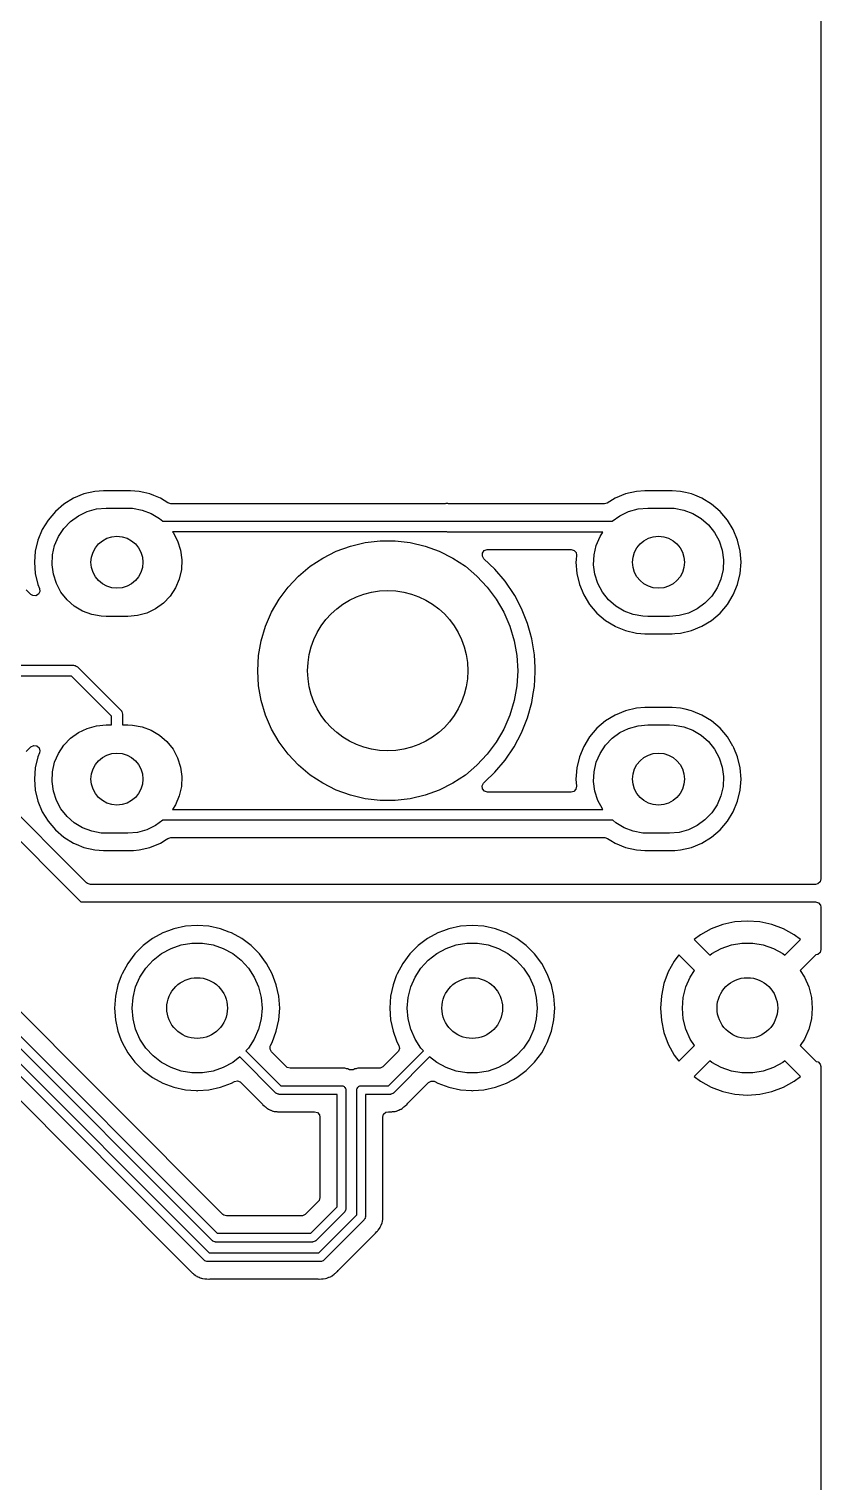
# Model space of a CAD drawing. Extents: x 0.79 to 7.48, y -4.92 to -0.79.
# Drawn here: x 6.761 to 7.48, y -3.374 to -2.055 of the extents above; entities that cross this region are included whole.
import ezdxf

# ---------------------------------------------------------------- set-up
doc = ezdxf.new("R2010")
doc.units = 0
doc.header["$MEASUREMENT"] = 0
doc.layers.add('BLACK', color=7, linetype='CONTINUOUS')

msp = doc.modelspace()

# ---------------------------------------------------------------- linework, layer by layer
at = {"layer": 'BLACK', "linetype": 'CONTINUOUS'}
for p, q in [((7.4803, -2.02062), (7.4803, -2.8269)), ((6.81057, -2.47738), (6.80112, -2.48129)), ((6.82051, -2.47499), (6.81057, -2.47738)), ((6.82816, -2.47439), (6.82051, -2.47499)), ((6.85295, -2.47439), (6.82816, -2.47439)), ((6.82816, -2.47439), (6.82816, -2.47439)), ((6.86059, -2.47499), (6.85295, -2.47439)), ((6.85295, -2.47439), (6.85295, -2.47439)), ((6.86511, -2.47608), (6.86059, -2.47499)), ((6.86059, -2.47499), (6.86059, -2.47499)), ((6.86059, -2.47499), (6.86059, -2.47499)), ((6.87054, -2.47738), (6.86511, -2.47608)), ((6.87415, -2.47888), (6.87054, -2.47738)), ((6.87054, -2.47738), (6.87054, -2.47738)), ((6.87999, -2.48129), (6.87415, -2.47888)), ((7.30269, -2.47738), (7.29324, -2.48129)), ((7.31264, -2.47499), (7.30269, -2.47738)), ((7.32028, -2.47439), (7.31264, -2.47499)), ((7.34507, -2.47439), (7.32028, -2.47439)), ((7.32028, -2.47439), (7.32028, -2.47439)), ((7.35272, -2.47499), (7.34507, -2.47439)), ((7.34507, -2.47439), (7.34507, -2.47439)), ((7.35724, -2.47608), (7.35272, -2.47499)), ((7.35272, -2.47499), (7.35272, -2.47499)), ((7.35272, -2.47499), (7.35272, -2.47499)), ((7.36266, -2.47738), (7.35724, -2.47608)), ((7.36558, -2.47859), (7.36266, -2.47738)), ((7.36266, -2.47738), (7.36266, -2.47738)), ((7.37211, -2.48129), (7.36558, -2.47859)), ((6.7924, -2.48664), (6.78462, -2.49328)), ((6.80112, -2.48129), (6.7924, -2.48664)), ((6.81342, -2.4933), (6.82192, -2.49095)), ((6.82192, -2.49095), (6.83071, -2.49016)), ((6.83071, -2.49016), (6.85039, -2.49016)), ((6.85039, -2.49016), (6.85481, -2.49036)), ((6.85481, -2.49036), (6.86349, -2.49193)), ((6.86349, -2.49193), (6.87175, -2.49503)), ((6.88682, -2.48548), (6.87999, -2.48129)), ((6.88937, -2.4862), (6.88682, -2.48548)), ((7.13865, -2.4862), (6.88937, -2.4862)), ((7.13948, -2.48613), (7.13865, -2.4862)), ((7.13976, -2.48608), (7.13948, -2.48613)), ((7.14012, -2.48602), (7.13976, -2.48608)), ((7.14107, -2.48612), (7.14012, -2.48602)), ((7.14012, -2.48602), (7.14012, -2.48602)), ((7.14177, -2.48619), (7.14107, -2.48612)), ((7.14202, -2.4862), (7.14177, -2.48619)), ((7.14368, -2.4862), (7.14202, -2.4862)), ((7.14374, -2.48622), (7.14368, -2.4862)), ((7.14505, -2.4864), (7.14374, -2.48622)), ((7.28354, -2.4864), (7.14505, -2.4864)), ((7.28609, -2.48568), (7.28354, -2.4864)), ((7.29324, -2.48129), (7.28609, -2.48568)), ((7.30554, -2.4933), (7.31405, -2.49095)), ((7.31405, -2.49095), (7.32283, -2.49016)), ((7.32283, -2.49016), (7.34252, -2.49016)), ((7.34252, -2.49016), (7.34693, -2.49036)), ((7.34693, -2.49036), (7.35561, -2.49193)), ((7.35561, -2.49193), (7.36387, -2.49503)), ((7.38083, -2.48664), (7.37211, -2.48129)), ((7.37211, -2.48129), (7.37211, -2.48129)), ((7.37211, -2.48129), (7.37211, -2.48129)), ((7.38861, -2.49328), (7.38083, -2.48664)), ((6.77798, -2.50106), (6.77263, -2.50978)), ((6.78462, -2.49328), (6.77798, -2.50106)), ((6.79223, -2.50869), (6.79833, -2.50231)), ((6.79833, -2.50231), (6.80547, -2.49712)), ((6.80547, -2.49712), (6.81342, -2.4933)), ((6.87175, -2.49503), (6.87932, -2.49956)), ((6.87932, -2.49956), (6.88208, -2.50197)), ((6.88208, -2.50197), (7.14084, -2.50197)), ((7.14084, -2.50197), (7.14171, -2.50209)), ((7.14171, -2.50209), (7.14188, -2.50208)), ((7.14188, -2.50208), (7.14198, -2.50213)), ((7.14198, -2.50213), (7.14221, -2.50217)), ((7.14221, -2.50217), (7.29065, -2.50217)), ((7.29065, -2.50217), (7.29759, -2.49712)), ((7.29759, -2.49712), (7.30554, -2.4933)), ((7.36387, -2.49503), (7.37145, -2.49956)), ((7.37145, -2.49956), (7.37809, -2.50536)), ((7.37809, -2.50536), (7.38359, -2.51226)), ((7.39525, -2.50106), (7.38861, -2.49328)), ((7.4006, -2.50978), (7.39525, -2.50106)), ((6.76872, -2.51923), (6.76633, -2.52917)), ((6.77263, -2.50978), (6.76872, -2.51923)), ((6.7839, -2.52416), (6.78737, -2.51605)), ((6.78737, -2.51605), (6.79223, -2.50869)), ((7.13966, -2.51181), (6.89111, -2.51181)), ((6.89111, -2.51181), (6.89147, -2.51226)), ((6.89147, -2.51226), (6.89565, -2.52003)), ((7.13989, -2.51184), (7.13966, -2.51181)), ((7.13999, -2.5119), (7.13989, -2.51184)), ((7.14016, -2.51188), (7.13999, -2.5119)), ((7.14103, -2.51201), (7.14016, -2.51188)), ((7.28217, -2.51201), (7.14103, -2.51201)), ((7.27603, -2.52416), (7.2795, -2.51605)), ((7.2795, -2.51605), (7.28217, -2.51201)), ((7.38359, -2.51226), (7.38777, -2.52003)), ((7.40451, -2.51923), (7.4006, -2.50978)), ((7.4069, -2.52917), (7.40451, -2.51923)), ((6.76633, -2.52917), (6.76553, -2.53937)), ((6.78194, -2.53276), (6.7839, -2.52416)), ((6.89565, -2.52003), (6.89837, -2.52842)), ((6.89837, -2.52842), (6.89956, -2.53716)), ((7.02756, -2.53551), (7.03983, -2.52934)), ((7.03983, -2.52934), (7.05274, -2.52465)), ((7.05274, -2.52465), (7.0661, -2.52148)), ((7.0661, -2.52148), (7.07975, -2.51988)), ((7.07975, -2.51988), (7.09348, -2.51988)), ((7.09348, -2.51988), (7.10712, -2.52148)), ((7.10712, -2.52148), (7.12049, -2.52465)), ((7.12049, -2.52465), (7.1334, -2.52934)), ((7.1334, -2.52934), (7.14567, -2.53551)), ((7.17265, -2.53382), (7.17278, -2.53108)), ((7.17278, -2.53108), (7.17437, -2.52883)), ((7.17437, -2.52883), (7.17692, -2.5278)), ((7.17692, -2.5278), (7.1774, -2.52778)), ((7.1774, -2.52778), (7.25328, -2.52778)), ((7.25328, -2.52778), (7.25592, -2.52855)), ((7.25592, -2.52855), (7.25773, -2.53063)), ((7.25773, -2.53063), (7.25815, -2.53304)), ((7.27407, -2.53276), (7.27603, -2.52416)), ((7.38777, -2.52003), (7.3905, -2.52842)), ((7.3905, -2.52842), (7.39168, -2.53716)), ((7.4077, -2.53937), (7.4069, -2.52917)), ((6.76553, -2.53937), (6.76633, -2.54957)), ((6.78155, -2.54158), (6.78194, -2.53276)), ((6.78273, -2.55032), (6.78155, -2.54158)), ((6.89956, -2.53716), (6.89916, -2.54598)), ((7.00556, -2.55188), (7.01608, -2.54306)), ((7.01608, -2.54306), (7.02756, -2.53551)), ((7.14567, -2.53551), (7.15714, -2.54306)), ((7.15714, -2.54306), (7.16767, -2.55188)), ((7.17404, -2.5362), (7.17265, -2.53382)), ((7.18395, -2.54559), (7.17404, -2.5362)), ((7.19335, -2.55666), (7.18395, -2.54559)), ((7.25781, -2.53732), (7.25765, -2.53937)), ((7.25765, -2.53937), (7.25846, -2.54957)), ((7.25815, -2.53304), (7.25781, -2.53732)), ((7.27367, -2.54158), (7.27407, -2.53276)), ((7.27486, -2.55032), (7.27367, -2.54158)), ((7.39168, -2.53716), (7.39129, -2.54598)), ((7.4069, -2.54957), (7.4077, -2.53937)), ((6.76633, -2.54957), (6.76872, -2.55951)), ((6.78546, -2.55871), (6.78273, -2.55032)), ((6.78964, -2.56648), (6.78546, -2.55871)), ((6.8972, -2.55458), (6.89373, -2.56269)), ((6.89916, -2.54598), (6.8972, -2.55458)), ((6.99614, -2.56188), (7.00556, -2.55188)), ((7.16767, -2.55188), (7.17709, -2.56188)), ((7.2015, -2.56867), (7.19335, -2.55666)), ((7.25846, -2.54957), (7.26084, -2.55951)), ((7.27758, -2.55871), (7.27486, -2.55032)), ((7.28176, -2.56648), (7.27758, -2.55871)), ((7.38932, -2.55458), (7.38586, -2.56269)), ((7.39129, -2.54598), (7.38932, -2.55458)), ((7.40451, -2.55951), (7.4069, -2.54957)), ((6.76241, -2.56859), (6.75791, -2.56449)), ((6.76416, -2.56962), (6.76241, -2.56859)), ((6.76691, -2.56972), (6.76416, -2.56962)), ((6.76927, -2.56831), (6.76691, -2.56972)), ((6.76872, -2.55951), (6.76872, -2.55951)), ((6.76872, -2.55951), (6.77021, -2.56312)), ((6.77051, -2.56585), (6.76927, -2.56831)), ((6.77021, -2.56312), (6.77051, -2.56585)), ((6.79514, -2.57338), (6.78964, -2.56648)), ((6.88887, -2.57005), (6.88277, -2.57643)), ((6.89373, -2.56269), (6.88887, -2.57005)), ((6.98793, -2.57289), (6.99614, -2.56188)), ((7.17709, -2.56188), (7.18529, -2.57289)), ((7.202, -2.56962), (7.2015, -2.56867)), ((7.2015, -2.56867), (7.2015, -2.56867)), ((7.2015, -2.56867), (7.2015, -2.56867)), ((7.2083, -2.5815), (7.202, -2.56962)), ((7.26084, -2.55951), (7.26476, -2.56896)), ((7.26476, -2.56896), (7.26476, -2.56896)), ((7.26476, -2.56896), (7.26476, -2.56896)), ((7.26476, -2.56896), (7.2701, -2.57768)), ((7.28726, -2.57338), (7.28176, -2.56648)), ((7.381, -2.57005), (7.3749, -2.57643)), ((7.38586, -2.56269), (7.381, -2.57005)), ((7.39525, -2.57768), (7.4006, -2.56896)), ((7.4006, -2.56896), (7.40451, -2.55951)), ((6.80178, -2.57918), (6.79514, -2.57338)), ((6.80936, -2.58371), (6.80178, -2.57918)), ((6.81762, -2.58681), (6.80936, -2.58371)), ((6.87563, -2.58162), (6.86769, -2.58544)), ((6.88277, -2.57643), (6.87563, -2.58162)), ((6.97563, -2.5974), (6.98107, -2.58479)), ((6.98107, -2.58479), (6.98793, -2.57289)), ((7.18529, -2.57289), (7.19216, -2.58479)), ((7.19216, -2.58479), (7.1976, -2.5974)), ((7.21367, -2.59499), (7.2083, -2.5815)), ((7.2701, -2.57768), (7.27674, -2.58546)), ((7.29391, -2.57918), (7.28726, -2.57338)), ((7.30148, -2.58371), (7.29391, -2.57918)), ((7.30974, -2.58681), (7.30148, -2.58371)), ((7.36776, -2.58162), (7.35981, -2.58544)), ((7.3749, -2.57643), (7.36776, -2.58162)), ((7.38861, -2.58546), (7.39525, -2.57768)), ((6.8263, -2.58838), (6.81762, -2.58681)), ((6.83071, -2.58858), (6.8263, -2.58838)), ((6.85039, -2.58858), (6.83071, -2.58858)), ((6.85918, -2.58779), (6.85039, -2.58858)), ((6.86769, -2.58544), (6.85918, -2.58779)), ((6.97169, -2.61056), (6.97563, -2.5974)), ((7.1976, -2.5974), (7.20154, -2.61056)), ((7.21605, -2.60354), (7.21367, -2.59499)), ((7.21367, -2.59499), (7.21367, -2.59499)), ((7.21367, -2.59499), (7.21367, -2.59499)), ((7.21367, -2.59499), (7.21367, -2.59499)), ((7.27674, -2.58546), (7.28452, -2.5921)), ((7.28452, -2.5921), (7.29324, -2.59745)), ((7.29324, -2.59745), (7.29324, -2.59745)), ((7.29324, -2.59745), (7.29324, -2.59745)), ((7.29324, -2.59745), (7.2937, -2.59764)), ((7.2937, -2.59764), (7.30269, -2.60136)), ((7.31842, -2.58838), (7.30974, -2.58681)), ((7.32283, -2.58858), (7.31842, -2.58838)), ((7.34252, -2.58858), (7.32283, -2.58858)), ((7.35131, -2.58779), (7.34252, -2.58858)), ((7.35981, -2.58544), (7.35131, -2.58779)), ((7.36266, -2.60136), (7.37211, -2.59745)), ((7.37211, -2.59745), (7.38083, -2.5921)), ((7.38083, -2.5921), (7.38861, -2.58546)), ((6.9693, -2.62408), (6.97169, -2.61056)), ((7.20154, -2.61056), (7.20393, -2.62408)), ((7.21755, -2.60897), (7.21605, -2.60354)), ((7.2199, -2.62329), (7.21755, -2.60897)), ((7.21755, -2.60897), (7.21755, -2.60897)), ((7.21755, -2.60897), (7.21755, -2.60897)), ((7.30269, -2.60136), (7.31264, -2.60375)), ((7.31264, -2.60375), (7.31646, -2.60405)), ((7.31646, -2.60405), (7.32028, -2.60435)), ((7.32028, -2.60435), (7.32028, -2.60435)), ((7.32028, -2.60435), (7.34507, -2.60435)), ((7.34507, -2.60435), (7.34762, -2.60415)), ((7.34762, -2.60415), (7.35272, -2.60375)), ((7.35272, -2.60375), (7.36266, -2.60136)), ((6.9685, -2.6378), (6.9693, -2.62408)), ((7.20393, -2.62408), (7.20472, -2.6378)), ((7.2199, -2.6233), (7.2199, -2.62329)), ((7.22054, -2.63496), (7.2199, -2.6233)), ((6.69495, -2.63287), (6.80118, -2.63287)), ((6.80118, -2.63287), (6.80205, -2.633)), ((6.80205, -2.633), (6.80223, -2.63299)), ((6.80223, -2.63299), (6.80232, -2.63304)), ((6.80232, -2.63304), (6.80257, -2.63307)), ((6.80257, -2.63307), (6.80359, -2.63373)), ((6.80359, -2.63373), (6.80466, -2.63432)), ((6.80466, -2.63432), (6.84403, -2.67369)), ((6.9693, -2.65151), (6.9685, -2.6378)), ((7.20472, -2.6378), (7.20393, -2.65151)), ((7.22069, -2.6378), (7.22054, -2.63496)), ((7.22063, -2.63894), (7.22069, -2.6378)), ((7.22069, -2.6378), (7.22069, -2.6378)), ((6.79914, -2.64272), (6.69291, -2.64272)), ((6.83563, -2.6792), (6.79914, -2.64272)), ((7.2199, -2.65229), (7.22063, -2.63894)), ((6.97169, -2.66503), (6.9693, -2.65151)), ((7.20393, -2.65151), (7.20154, -2.66503)), ((7.21755, -2.66662), (7.21886, -2.65867)), ((7.21886, -2.65867), (7.2199, -2.65229)), ((7.2199, -2.65229), (7.2199, -2.65229)), ((7.2199, -2.65229), (7.2199, -2.65229)), ((6.84403, -2.67369), (6.84456, -2.67439)), ((6.84456, -2.67439), (6.84469, -2.6745)), ((6.84469, -2.6745), (6.84472, -2.67461)), ((6.84472, -2.67461), (6.84487, -2.67481)), ((6.84487, -2.67481), (6.84513, -2.676)), ((6.84513, -2.676), (6.84547, -2.67717)), ((6.84547, -2.67717), (6.84547, -2.68701)), ((6.97563, -2.67819), (6.97169, -2.66503)), ((7.20154, -2.66503), (7.1976, -2.67819)), ((7.21367, -2.68061), (7.21755, -2.66662)), ((7.30269, -2.67423), (7.29324, -2.67814)), ((7.31264, -2.67184), (7.30269, -2.67423)), ((7.32028, -2.67124), (7.31264, -2.67184)), ((7.34507, -2.67124), (7.32028, -2.67124)), ((7.32028, -2.67124), (7.32028, -2.67124)), ((7.35272, -2.67184), (7.34507, -2.67124)), ((7.34507, -2.67124), (7.34507, -2.67124)), ((7.357, -2.67287), (7.35272, -2.67184)), ((7.35272, -2.67184), (7.35272, -2.67184)), ((7.35272, -2.67184), (7.35272, -2.67184)), ((7.36266, -2.67423), (7.357, -2.67287)), ((7.3642, -2.67487), (7.36266, -2.67423)), ((7.36266, -2.67423), (7.36266, -2.67423)), ((7.37211, -2.67814), (7.3642, -2.67487)), ((6.80547, -2.69397), (6.81342, -2.69015)), ((6.81342, -2.69015), (6.82192, -2.6878)), ((6.82192, -2.6878), (6.83071, -2.68701)), ((6.83071, -2.68701), (6.83563, -2.68701)), ((6.83563, -2.68701), (6.83563, -2.6792)), ((6.84547, -2.68701), (6.85039, -2.68701)), ((6.85039, -2.68701), (6.85481, -2.68721)), ((6.85481, -2.68721), (6.86349, -2.68878)), ((6.86349, -2.68878), (6.87175, -2.69188)), ((6.98107, -2.6908), (6.97563, -2.67819)), ((6.98793, -2.7027), (6.98107, -2.6908)), ((7.19216, -2.6908), (7.18529, -2.7027)), ((7.1976, -2.67819), (7.19216, -2.6908)), ((7.2083, -2.69409), (7.21367, -2.68061)), ((7.27674, -2.69013), (7.2701, -2.69791)), ((7.28452, -2.68349), (7.27674, -2.69013)), ((7.29324, -2.67814), (7.28452, -2.68349)), ((7.29759, -2.69397), (7.30554, -2.69015)), ((7.30554, -2.69015), (7.31405, -2.6878)), ((7.31405, -2.6878), (7.32283, -2.68701)), ((7.32283, -2.68701), (7.34252, -2.68701)), ((7.34252, -2.68701), (7.34693, -2.68721)), ((7.34693, -2.68721), (7.35561, -2.68878)), ((7.35561, -2.68878), (7.36387, -2.69188)), ((7.38083, -2.68349), (7.37211, -2.67814)), ((7.37211, -2.67814), (7.37211, -2.67814)), ((7.37211, -2.67814), (7.37211, -2.67814)), ((7.38861, -2.69013), (7.38083, -2.68349)), ((7.39525, -2.69791), (7.38861, -2.69013)), ((6.79223, -2.70554), (6.79833, -2.69916)), ((6.79833, -2.69916), (6.80547, -2.69397)), ((6.87175, -2.69188), (6.87932, -2.69641)), ((6.87932, -2.69641), (6.88596, -2.70221)), ((6.88596, -2.70221), (6.89147, -2.70911)), ((6.99614, -2.71372), (6.98793, -2.7027)), ((7.18529, -2.7027), (7.17709, -2.71372)), ((7.2015, -2.70692), (7.2083, -2.69409)), ((7.2701, -2.69791), (7.26476, -2.70663)), ((7.28436, -2.70554), (7.29046, -2.69916)), ((7.29046, -2.69916), (7.29759, -2.69397)), ((7.36387, -2.69188), (7.37145, -2.69641)), ((7.37145, -2.69641), (7.37809, -2.70221)), ((7.37809, -2.70221), (7.38359, -2.70911)), ((7.40035, -2.70623), (7.39525, -2.69791)), ((6.75791, -2.7111), (6.76241, -2.707)), ((6.76241, -2.707), (6.76488, -2.70579)), ((6.76488, -2.70579), (6.76762, -2.70611)), ((6.76872, -2.71608), (6.76633, -2.72602)), ((6.76762, -2.70611), (6.76974, -2.70786)), ((6.77021, -2.71247), (6.76872, -2.71608)), ((6.76872, -2.71608), (6.76872, -2.71608)), ((6.76974, -2.70786), (6.77058, -2.71048)), ((6.77058, -2.71048), (6.77021, -2.71247)), ((6.7839, -2.72101), (6.78737, -2.7129)), ((6.78737, -2.7129), (6.79223, -2.70554)), ((6.89147, -2.70911), (6.89565, -2.71688)), ((6.89565, -2.71688), (6.89837, -2.72527)), ((7.00556, -2.72371), (6.99614, -2.71372)), ((7.17709, -2.71372), (7.16767, -2.72371)), ((7.19335, -2.71893), (7.2015, -2.70692)), ((7.26084, -2.71608), (7.25846, -2.72602)), ((7.26476, -2.70663), (7.26084, -2.71608)), ((7.27603, -2.72101), (7.2795, -2.7129)), ((7.2795, -2.7129), (7.28436, -2.70554)), ((7.38359, -2.70911), (7.38777, -2.71688)), ((7.38777, -2.71688), (7.3905, -2.72527)), ((7.4006, -2.70663), (7.40035, -2.70623)), ((7.4011, -2.70785), (7.4006, -2.70663)), ((7.40451, -2.71608), (7.4011, -2.70785)), ((7.4069, -2.72602), (7.40451, -2.71608)), ((6.68094, -2.72094), (6.80775, -2.84775)), ((6.81293, -2.83035), (6.70233, -2.71975)), ((6.76633, -2.72602), (6.76553, -2.73622)), ((6.78155, -2.73843), (6.78194, -2.72961)), ((6.78194, -2.72961), (6.7839, -2.72101)), ((6.89837, -2.72527), (6.89956, -2.73401)), ((7.01608, -2.73253), (7.00556, -2.72371)), ((7.16767, -2.72371), (7.15714, -2.73253)), ((7.17483, -2.73864), (7.18395, -2.73)), ((7.18395, -2.73), (7.19335, -2.71893)), ((7.25846, -2.72602), (7.25792, -2.73289)), ((7.27367, -2.73843), (7.27407, -2.72961)), ((7.27407, -2.72961), (7.27603, -2.72101)), ((7.3905, -2.72527), (7.39168, -2.73401)), ((7.4077, -2.73622), (7.4069, -2.72602)), ((6.76553, -2.73622), (6.76633, -2.74642)), ((6.78273, -2.74717), (6.78155, -2.73843)), ((6.89916, -2.74283), (6.8972, -2.75143)), ((6.89956, -2.73401), (6.89916, -2.74283)), ((7.02756, -2.74008), (7.01608, -2.73253)), ((7.03983, -2.74625), (7.02756, -2.74008)), ((7.14567, -2.74008), (7.1334, -2.74625)), ((7.15714, -2.73253), (7.14567, -2.74008)), ((7.17236, -2.74244), (7.1735, -2.73993)), ((7.17275, -2.74516), (7.17236, -2.74244)), ((7.1735, -2.73993), (7.17383, -2.73959)), ((7.17383, -2.73959), (7.17483, -2.73864)), ((7.25817, -2.74275), (7.2576, -2.74544)), ((7.25792, -2.73289), (7.25765, -2.73622)), ((7.25765, -2.73622), (7.25817, -2.74275)), ((7.27486, -2.74717), (7.27367, -2.73843)), ((7.39129, -2.74283), (7.38932, -2.75143)), ((7.39168, -2.73401), (7.39129, -2.74283)), ((7.4069, -2.74642), (7.4077, -2.73622)), ((6.76633, -2.74642), (6.76872, -2.75636)), ((6.76872, -2.75636), (6.77263, -2.76581)), ((6.78546, -2.75556), (6.78273, -2.74717)), ((6.78964, -2.76333), (6.78546, -2.75556)), ((6.8972, -2.75143), (6.89373, -2.75954)), ((7.05274, -2.75094), (7.03983, -2.74625)), ((7.0661, -2.75411), (7.05274, -2.75094)), ((7.07975, -2.75571), (7.0661, -2.75411)), ((7.09348, -2.75571), (7.07975, -2.75571)), ((7.10712, -2.75411), (7.09348, -2.75571)), ((7.12049, -2.75094), (7.10712, -2.75411)), ((7.1334, -2.74625), (7.12049, -2.75094)), ((7.17455, -2.74724), (7.17275, -2.74516)), ((7.17719, -2.74801), (7.17455, -2.74724)), ((7.2533, -2.74801), (7.17719, -2.74801)), ((7.25567, -2.7474), (7.2533, -2.74801)), ((7.2576, -2.74544), (7.25567, -2.7474)), ((7.27758, -2.75556), (7.27486, -2.74717)), ((7.28176, -2.76333), (7.27758, -2.75556)), ((7.38932, -2.75143), (7.38586, -2.75954)), ((7.4006, -2.76581), (7.40451, -2.75636)), ((7.40451, -2.75636), (7.4069, -2.74642)), ((6.77263, -2.76581), (6.77263, -2.76581)), ((6.77263, -2.76581), (6.77263, -2.76581)), ((6.77263, -2.76581), (6.77798, -2.77453)), ((6.79514, -2.77023), (6.78964, -2.76333)), ((6.89373, -2.75954), (6.89093, -2.76378)), ((6.89093, -2.76378), (7.28212, -2.76378)), ((7.28212, -2.76378), (7.28176, -2.76333)), ((7.381, -2.7669), (7.3749, -2.77328)), ((7.38586, -2.75954), (7.381, -2.7669)), ((7.39525, -2.77453), (7.4006, -2.76581)), ((6.77798, -2.77453), (6.78462, -2.78231)), ((6.78462, -2.78231), (6.7924, -2.78895)), ((6.80178, -2.77603), (6.79514, -2.77023)), ((6.80936, -2.78056), (6.80178, -2.77603)), ((6.81762, -2.78366), (6.80936, -2.78056)), ((6.86769, -2.7823), (6.85918, -2.78464)), ((6.87563, -2.77847), (6.86769, -2.7823)), ((6.8823, -2.77362), (6.87563, -2.77847)), ((7.29115, -2.77362), (6.8823, -2.77362)), ((7.29391, -2.77603), (7.29115, -2.77362)), ((7.30148, -2.78056), (7.29391, -2.77603)), ((7.30974, -2.78366), (7.30148, -2.78056)), ((7.35981, -2.7823), (7.35131, -2.78464)), ((7.36776, -2.77847), (7.35981, -2.7823)), ((7.3749, -2.77328), (7.36776, -2.77847)), ((7.38083, -2.78895), (7.38861, -2.78231)), ((7.38861, -2.78231), (7.39525, -2.77453)), ((6.5783, -2.79525), (6.93168, -3.14862)), ((6.93678, -3.13142), (6.59132, -2.78597)), ((6.7924, -2.78895), (6.80112, -2.7943)), ((6.80112, -2.7943), (6.80112, -2.7943)), ((6.80112, -2.7943), (6.80112, -2.7943)), ((6.80112, -2.7943), (6.80353, -2.7953)), ((6.80353, -2.7953), (6.81057, -2.79821)), ((6.8263, -2.78523), (6.81762, -2.78366)), ((6.83071, -2.78543), (6.8263, -2.78523)), ((6.85039, -2.78543), (6.83071, -2.78543)), ((6.85918, -2.78464), (6.85039, -2.78543)), ((6.87054, -2.79821), (6.87999, -2.7943)), ((6.87999, -2.7943), (6.88513, -2.79114)), ((6.88513, -2.79114), (6.88682, -2.79011)), ((6.88682, -2.79011), (6.88937, -2.78939)), ((6.88937, -2.78939), (7.28386, -2.78939)), ((7.28386, -2.78939), (7.28641, -2.79011)), ((7.28641, -2.79011), (7.28942, -2.79195)), ((7.28942, -2.79195), (7.29324, -2.7943)), ((7.29324, -2.7943), (7.30269, -2.79821)), ((7.31842, -2.78523), (7.30974, -2.78366)), ((7.32283, -2.78543), (7.31842, -2.78523)), ((7.34252, -2.78543), (7.32283, -2.78543)), ((7.35131, -2.78464), (7.34252, -2.78543)), ((7.36266, -2.79821), (7.37211, -2.7943)), ((7.37211, -2.7943), (7.38083, -2.78895)), ((6.92726, -3.15534), (6.57389, -2.80197)), ((6.81057, -2.79821), (6.82051, -2.8006)), ((6.82051, -2.8006), (6.82433, -2.8009)), ((6.82433, -2.8009), (6.82816, -2.8012)), ((6.82816, -2.8012), (6.82816, -2.8012)), ((6.82816, -2.8012), (6.85295, -2.8012)), ((6.85295, -2.8012), (6.85549, -2.801)), ((6.85549, -2.801), (6.86059, -2.8006)), ((6.86059, -2.8006), (6.87054, -2.79821)), ((7.30269, -2.79821), (7.31264, -2.8006)), ((7.31264, -2.8006), (7.31646, -2.8009)), ((7.31646, -2.8009), (7.32028, -2.8012)), ((7.32028, -2.8012), (7.32028, -2.8012)), ((7.32028, -2.8012), (7.34507, -2.8012)), ((7.34507, -2.8012), (7.34762, -2.801)), ((7.34762, -2.801), (7.35272, -2.8006)), ((7.35272, -2.8006), (7.36266, -2.79821)), ((6.91992, -3.17306), (6.56458, -2.81772)), ((6.569, -2.811), (6.92434, -3.16634)), ((6.55948, -2.83491), (6.90691, -3.18234)), ((6.81374, -2.83101), (6.81293, -2.83035)), ((6.81638, -2.83178), (6.81374, -2.83101)), ((7.47541, -2.83178), (6.81638, -2.83178)), ((7.47744, -2.83134), (7.47541, -2.83178)), ((7.47952, -2.82954), (7.47744, -2.83134)), ((7.4803, -2.8269), (7.47952, -2.82954)), ((6.80775, -2.84775), (7.47541, -2.84775)), ((7.47541, -2.84775), (7.47805, -2.84852)), ((7.47805, -2.84852), (7.47985, -2.8506)), ((7.47985, -2.8506), (7.4803, -2.85263)), ((7.4803, -2.85263), (7.4803, -2.88281)), ((6.88724, -2.87399), (6.88222, -2.87586)), ((6.89225, -2.87212), (6.88724, -2.87399)), ((6.90271, -2.86984), (6.89225, -2.87212)), ((6.89225, -2.87212), (6.89225, -2.87212)), ((6.89225, -2.87212), (6.89225, -2.87212)), ((6.91339, -2.86908), (6.90271, -2.86984)), ((6.90271, -2.86984), (6.90271, -2.86984)), ((6.92406, -2.86984), (6.91339, -2.86908)), ((6.91339, -2.86908), (6.91339, -2.86908)), ((6.93452, -2.87212), (6.92406, -2.86984)), ((6.92406, -2.86984), (6.92406, -2.86984)), ((6.9426, -2.87513), (6.93452, -2.87212)), ((6.93452, -2.87212), (6.93452, -2.87212)), ((6.93452, -2.87212), (6.93452, -2.87212)), ((6.94455, -2.87586), (6.9426, -2.87513)), ((7.13724, -2.87399), (7.13222, -2.87586)), ((7.14225, -2.87212), (7.13724, -2.87399)), ((7.15271, -2.86984), (7.14225, -2.87212)), ((7.14225, -2.87212), (7.14225, -2.87212)), ((7.14225, -2.87212), (7.14225, -2.87212)), ((7.16339, -2.86908), (7.15271, -2.86984)), ((7.15271, -2.86984), (7.15271, -2.86984)), ((7.17406, -2.86984), (7.16339, -2.86908)), ((7.16339, -2.86908), (7.16339, -2.86908)), ((7.18452, -2.87212), (7.17406, -2.86984)), ((7.17406, -2.86984), (7.17406, -2.86984)), ((7.1926, -2.87513), (7.18452, -2.87212)), ((7.18452, -2.87212), (7.18452, -2.87212)), ((7.18452, -2.87212), (7.18452, -2.87212)), ((7.19455, -2.87586), (7.1926, -2.87513)), ((7.38059, -2.87229), (7.37071, -2.87768)), ((7.39115, -2.86835), (7.38059, -2.87229)), ((7.40215, -2.86596), (7.39115, -2.86835)), ((7.41339, -2.86515), (7.40215, -2.86596)), ((7.42462, -2.86596), (7.41339, -2.86515)), ((7.41339, -2.86515), (7.41339, -2.86515)), ((7.43563, -2.86835), (7.42462, -2.86596)), ((7.44618, -2.87229), (7.43563, -2.86835)), ((7.45606, -2.87768), (7.44618, -2.87229)), ((7.44618, -2.87229), (7.44618, -2.87229)), ((6.86426, -2.8874), (6.85669, -2.89497)), ((6.87283, -2.88099), (6.86426, -2.8874)), ((6.86426, -2.8874), (6.86426, -2.8874)), ((6.88222, -2.87586), (6.87283, -2.88099)), ((6.87283, -2.88099), (6.87283, -2.88099)), ((6.88966, -2.89001), (6.89889, -2.88685)), ((6.89889, -2.88685), (6.90851, -2.88524)), ((6.90851, -2.88524), (6.91826, -2.88524)), ((6.91826, -2.88524), (6.92788, -2.88685)), ((6.92788, -2.88685), (6.93711, -2.89001)), ((6.95394, -2.88099), (6.94455, -2.87586)), ((6.94455, -2.87586), (6.94455, -2.87586)), ((6.96251, -2.8874), (6.95394, -2.88099)), ((6.95394, -2.88099), (6.95394, -2.88099)), ((6.95394, -2.88099), (6.95394, -2.88099)), ((6.97008, -2.89497), (6.96251, -2.8874)), ((6.96251, -2.8874), (6.96251, -2.8874)), ((6.96251, -2.8874), (6.96251, -2.8874)), ((7.11426, -2.8874), (7.10669, -2.89497)), ((7.12283, -2.88099), (7.11426, -2.8874)), ((7.11426, -2.8874), (7.11426, -2.8874)), ((7.13222, -2.87586), (7.12283, -2.88099)), ((7.12283, -2.88099), (7.12283, -2.88099)), ((7.13966, -2.89001), (7.14889, -2.88685)), ((7.14889, -2.88685), (7.15851, -2.88524)), ((7.15851, -2.88524), (7.16826, -2.88524)), ((7.16826, -2.88524), (7.17788, -2.88685)), ((7.17788, -2.88685), (7.18711, -2.89001)), ((7.20394, -2.88099), (7.19455, -2.87586)), ((7.19455, -2.87586), (7.19455, -2.87586)), ((7.21251, -2.8874), (7.20394, -2.88099)), ((7.20394, -2.88099), (7.20394, -2.88099)), ((7.20394, -2.88099), (7.20394, -2.88099)), ((7.22008, -2.89497), (7.21251, -2.8874)), ((7.21251, -2.8874), (7.21251, -2.8874)), ((7.21251, -2.8874), (7.21251, -2.8874)), ((7.37071, -2.87768), (7.3651, -2.88189)), ((7.3651, -2.88189), (7.3651, -2.88189)), ((7.3651, -2.88189), (7.37928, -2.89606)), ((7.37071, -2.87768), (7.37071, -2.87768)), ((7.38966, -2.89001), (7.39889, -2.88685)), ((7.39889, -2.88685), (7.40851, -2.88524)), ((7.40851, -2.88524), (7.41826, -2.88524)), ((7.41826, -2.88524), (7.42788, -2.88685)), ((7.42788, -2.88685), (7.43711, -2.89001)), ((7.4475, -2.89606), (7.46168, -2.88189)), ((7.46168, -2.88189), (7.45606, -2.87768)), ((7.45606, -2.87768), (7.45606, -2.87768)), ((7.46168, -2.88189), (7.46168, -2.88189)), ((7.4803, -2.88281), (7.48029, -2.8909)), ((6.85669, -2.89497), (6.85028, -2.90354)), ((6.85669, -2.89497), (6.85669, -2.89497)), ((6.86678, -2.90782), (6.87339, -2.90065)), ((6.87339, -2.90065), (6.88109, -2.89466)), ((6.88109, -2.89466), (6.88966, -2.89001)), ((6.93711, -2.89001), (6.94569, -2.89466)), ((6.94569, -2.89466), (6.95338, -2.90065)), ((6.95338, -2.90065), (6.95999, -2.90782)), ((6.97649, -2.90354), (6.97008, -2.89497)), ((6.97008, -2.89497), (6.97008, -2.89497)), ((6.97008, -2.89497), (6.97008, -2.89497)), ((7.10669, -2.89497), (7.10028, -2.90354)), ((7.10669, -2.89497), (7.10669, -2.89497)), ((7.11678, -2.90782), (7.12339, -2.90065)), ((7.12339, -2.90065), (7.13109, -2.89466)), ((7.13109, -2.89466), (7.13966, -2.89001)), ((7.18711, -2.89001), (7.19569, -2.89466)), ((7.19569, -2.89466), (7.20338, -2.90065)), ((7.20338, -2.90065), (7.20999, -2.90782)), ((7.22649, -2.90354), (7.22008, -2.89497)), ((7.22008, -2.89497), (7.22008, -2.89497)), ((7.22008, -2.89497), (7.22008, -2.89497)), ((7.34698, -2.90142), (7.34158, -2.9113)), ((7.35118, -2.8958), (7.34698, -2.90142)), ((7.34698, -2.90142), (7.34698, -2.90142)), ((7.36536, -2.90999), (7.35118, -2.8958)), ((7.35118, -2.8958), (7.35118, -2.8958)), ((7.37928, -2.89606), (7.38109, -2.89466)), ((7.38109, -2.89466), (7.38966, -2.89001)), ((7.43711, -2.89001), (7.44569, -2.89466)), ((7.44569, -2.89466), (7.4475, -2.89606)), ((7.47576, -2.89564), (7.46141, -2.90999)), ((7.47744, -2.89534), (7.47576, -2.89564)), ((7.47952, -2.89354), (7.47744, -2.89534)), ((7.48029, -2.8909), (7.47952, -2.89354)), ((6.84441, -2.91491), (6.84141, -2.92296)), ((6.84515, -2.91293), (6.84441, -2.91491)), ((6.85028, -2.90354), (6.84515, -2.91293)), ((6.85028, -2.90354), (6.85028, -2.90354)), ((6.86145, -2.91599), (6.86678, -2.90782)), ((6.95999, -2.90782), (6.96532, -2.91599)), ((6.98162, -2.91293), (6.97649, -2.90354)), ((6.97649, -2.90354), (6.97649, -2.90354)), ((6.97649, -2.90354), (6.97649, -2.90354)), ((6.98536, -2.92296), (6.98162, -2.91293)), ((6.98162, -2.91293), (6.98162, -2.91293)), ((6.98162, -2.91293), (6.98162, -2.91293)), ((7.09441, -2.91491), (7.09141, -2.92296)), ((7.09515, -2.91293), (7.09441, -2.91491)), ((7.10028, -2.90354), (7.09515, -2.91293)), ((7.10028, -2.90354), (7.10028, -2.90354)), ((7.11145, -2.91599), (7.11678, -2.90782)), ((7.20999, -2.90782), (7.21532, -2.91599)), ((7.23162, -2.91293), (7.22649, -2.90354)), ((7.22649, -2.90354), (7.22649, -2.90354)), ((7.22649, -2.90354), (7.22649, -2.90354)), ((7.23536, -2.92296), (7.23162, -2.91293)), ((7.23162, -2.91293), (7.23162, -2.91293)), ((7.23162, -2.91293), (7.23162, -2.91293)), ((7.34158, -2.9113), (7.33764, -2.92185)), ((7.36145, -2.91599), (7.36536, -2.90999)), ((7.46141, -2.90999), (7.46532, -2.91599)), ((6.84141, -2.92296), (6.83914, -2.93342)), ((6.84141, -2.92296), (6.84141, -2.92296)), ((6.84141, -2.92296), (6.84141, -2.92296)), ((6.85514, -2.93437), (6.85753, -2.92492)), ((6.85753, -2.92492), (6.86145, -2.91599)), ((6.96532, -2.91599), (6.96924, -2.92492)), ((6.96924, -2.92492), (6.97164, -2.93437)), ((6.98764, -2.93342), (6.98536, -2.92296)), ((7.09141, -2.92296), (7.08914, -2.93342)), ((7.09141, -2.92296), (7.09141, -2.92296)), ((7.09141, -2.92296), (7.09141, -2.92296)), ((7.10514, -2.93437), (7.10753, -2.92492)), ((7.10753, -2.92492), (7.11145, -2.91599)), ((7.21532, -2.91599), (7.21924, -2.92492)), ((7.21924, -2.92492), (7.22164, -2.93437)), ((7.23764, -2.93342), (7.23536, -2.92296)), ((7.33764, -2.92185), (7.33525, -2.93286)), ((7.35514, -2.93437), (7.35753, -2.92492)), ((7.35753, -2.92492), (7.36145, -2.91599)), ((7.46532, -2.91599), (7.46924, -2.92492)), ((7.46924, -2.92492), (7.47164, -2.93437)), ((6.83914, -2.93342), (6.83837, -2.94409)), ((6.83914, -2.93342), (6.83914, -2.93342)), ((6.85433, -2.94409), (6.85514, -2.93437)), ((6.97164, -2.93437), (6.97244, -2.94409)), ((6.9884, -2.94409), (6.98764, -2.93342)), ((7.08914, -2.93342), (7.08837, -2.94409)), ((7.08914, -2.93342), (7.08914, -2.93342)), ((7.10433, -2.94409), (7.10514, -2.93437)), ((7.22164, -2.93437), (7.22244, -2.94409)), ((7.2384, -2.94409), (7.23764, -2.93342)), ((7.33525, -2.93286), (7.33444, -2.94409)), ((7.35433, -2.94409), (7.35514, -2.93437)), ((7.47164, -2.93437), (7.47244, -2.94409)), ((6.83837, -2.94409), (6.83837, -2.94409)), ((6.83837, -2.94409), (6.83914, -2.95477)), ((6.85514, -2.95381), (6.85433, -2.94409)), ((6.85753, -2.96327), (6.85514, -2.95381)), ((6.97164, -2.95381), (6.96924, -2.96327)), ((6.97244, -2.94409), (6.97164, -2.95381)), ((6.98764, -2.95477), (6.9884, -2.94409)), ((7.08837, -2.94409), (7.08837, -2.94409)), ((7.08837, -2.94409), (7.08914, -2.95477)), ((7.10514, -2.95381), (7.10433, -2.94409)), ((7.10753, -2.96327), (7.10514, -2.95381)), ((7.22164, -2.95381), (7.21924, -2.96327)), ((7.22244, -2.94409), (7.22164, -2.95381)), ((7.23764, -2.95477), (7.2384, -2.94409)), ((7.33444, -2.94409), (7.33444, -2.94409)), ((7.33444, -2.94409), (7.33525, -2.95533)), ((7.35514, -2.95381), (7.35433, -2.94409)), ((7.35753, -2.96327), (7.35514, -2.95381)), ((7.47164, -2.95381), (7.46924, -2.96327)), ((7.47244, -2.94409), (7.47164, -2.95381)), ((6.83914, -2.95477), (6.83914, -2.95477)), ((6.83914, -2.95477), (6.84141, -2.96523)), ((6.84141, -2.96523), (6.84141, -2.96523)), ((6.84141, -2.96523), (6.84418, -2.97265)), ((6.86145, -2.9722), (6.85753, -2.96327)), ((6.96924, -2.96327), (6.96532, -2.9722)), ((6.98162, -2.97526), (6.98536, -2.96523)), ((6.98536, -2.96523), (6.98764, -2.95477)), ((7.08914, -2.95477), (7.08914, -2.95477)), ((7.08914, -2.95477), (7.09141, -2.96523)), ((7.09141, -2.96523), (7.09141, -2.96523)), ((7.09141, -2.96523), (7.0946, -2.97379)), ((7.11145, -2.9722), (7.10753, -2.96327)), ((7.21924, -2.96327), (7.21532, -2.9722)), ((7.23162, -2.97526), (7.23536, -2.96523)), ((7.23536, -2.96523), (7.23764, -2.95477)), ((7.33525, -2.95533), (7.33764, -2.96633)), ((7.33764, -2.96633), (7.34158, -2.97689)), ((7.36145, -2.9722), (7.35753, -2.96327)), ((7.46924, -2.96327), (7.46532, -2.9722)), ((6.84418, -2.97265), (6.84515, -2.97526)), ((6.84515, -2.97526), (6.85028, -2.98465)), ((6.86678, -2.98037), (6.86145, -2.9722)), ((6.87339, -2.98754), (6.86678, -2.98037)), ((6.95999, -2.98037), (6.95771, -2.98285)), ((6.96532, -2.9722), (6.95999, -2.98037)), ((6.97964, -2.98138), (6.97983, -2.97864)), ((6.97983, -2.97864), (6.98012, -2.978)), ((6.98012, -2.978), (6.98162, -2.97526)), ((6.98162, -2.97526), (6.98162, -2.97526)), ((6.98162, -2.97526), (6.98162, -2.97526)), ((6.98162, -2.97526), (6.98162, -2.97526)), ((7.0946, -2.97379), (7.09515, -2.97526)), ((7.09515, -2.97526), (7.09665, -2.978)), ((7.09724, -2.98069), (7.09627, -2.98327)), ((7.09665, -2.978), (7.09724, -2.98069)), ((7.11678, -2.98037), (7.11145, -2.9722)), ((7.11907, -2.98285), (7.11678, -2.98037)), ((7.20999, -2.98037), (7.20338, -2.98754)), ((7.21532, -2.9722), (7.20999, -2.98037)), ((7.22649, -2.98465), (7.22988, -2.97844)), ((7.22988, -2.97844), (7.23162, -2.97526)), ((7.23162, -2.97526), (7.23162, -2.97526)), ((7.23162, -2.97526), (7.23162, -2.97526)), ((7.34158, -2.97689), (7.34698, -2.98677)), ((7.35118, -2.99238), (7.36536, -2.9782)), ((7.36536, -2.9782), (7.36145, -2.9722)), ((7.46532, -2.9722), (7.46141, -2.9782)), ((7.46141, -2.9782), (7.47581, -2.9926)), ((6.85028, -2.98465), (6.85028, -2.98465)), ((6.85028, -2.98465), (6.85028, -2.98465)), ((6.85028, -2.98465), (6.85669, -2.99322)), ((6.85669, -2.99322), (6.85669, -2.99322)), ((6.85669, -2.99322), (6.85669, -2.99322)), ((6.85669, -2.99322), (6.86426, -3.00079)), ((6.88109, -2.99353), (6.87339, -2.98754)), ((6.88966, -2.99818), (6.88109, -2.99353)), ((6.94569, -2.99353), (6.93711, -2.99818)), ((6.95219, -2.98847), (6.94569, -2.99353)), ((6.98501, -3.02129), (6.95219, -2.98847)), ((6.95771, -2.98285), (6.98943, -3.01457)), ((6.98095, -2.9838), (6.97964, -2.98138)), ((6.99453, -2.99737), (6.98095, -2.9838)), ((7.09582, -2.9838), (7.08224, -2.99737)), ((7.08735, -3.01457), (7.11907, -2.98285)), ((7.12458, -2.98847), (7.09176, -3.02129)), ((7.09627, -2.98327), (7.09582, -2.9838)), ((7.13109, -2.99353), (7.12458, -2.98847)), ((7.13966, -2.99818), (7.13109, -2.99353)), ((7.19569, -2.99353), (7.18711, -2.99818)), ((7.20338, -2.98754), (7.19569, -2.99353)), ((7.21251, -3.00079), (7.22008, -2.99322)), ((7.22008, -2.99322), (7.22649, -2.98465)), ((7.34698, -2.98677), (7.34698, -2.98677)), ((7.34698, -2.98677), (7.35118, -2.99238)), ((7.35118, -2.99238), (7.35118, -2.99238)), ((7.37928, -2.99212), (7.3651, -3.0063)), ((7.38109, -2.99353), (7.37928, -2.99212)), ((7.38966, -2.99818), (7.38109, -2.99353)), ((7.44569, -2.99353), (7.43711, -2.99818)), ((7.4475, -2.99212), (7.44569, -2.99353)), ((7.46168, -3.0063), (7.4475, -2.99212)), ((7.47581, -2.9926), (7.47771, -2.99301)), ((7.47771, -2.99301), (7.47965, -2.99496)), ((6.86426, -3.00079), (6.86426, -3.00079)), ((6.86426, -3.00079), (6.86426, -3.00079)), ((6.86426, -3.00079), (6.87283, -3.0072)), ((6.87283, -3.0072), (6.87283, -3.0072)), ((6.87283, -3.0072), (6.87283, -3.0072)), ((6.87283, -3.0072), (6.88222, -3.01233)), ((6.89889, -3.00134), (6.88966, -2.99818)), ((6.90851, -3.00295), (6.89889, -3.00134)), ((6.91826, -3.00295), (6.90851, -3.00295)), ((6.92788, -3.00134), (6.91826, -3.00295)), ((6.93711, -2.99818), (6.92788, -3.00134)), ((6.99534, -2.99802), (6.99453, -2.99737)), ((6.99798, -2.9988), (6.99534, -2.99802)), ((7.04609, -2.9988), (6.99798, -2.9988)), ((7.04752, -2.9988), (7.04609, -2.9988)), ((7.04855, -2.9991), (7.04752, -2.9988)), ((7.04752, -2.9988), (7.04752, -2.9988)), ((7.04923, -2.99925), (7.04855, -2.9991)), ((7.05029, -2.9994), (7.04923, -2.99925)), ((7.05127, -2.99985), (7.05029, -2.9994)), ((7.05192, -3.00009), (7.05127, -2.99985)), ((7.05217, -3.00016), (7.05192, -3.00009)), ((7.05492, -3.00016), (7.05217, -3.00016)), ((7.05516, -3.00009), (7.05492, -3.00016)), ((7.05582, -2.99985), (7.05516, -3.00009)), ((7.05679, -2.9994), (7.05582, -2.99985)), ((7.05786, -2.99925), (7.05679, -2.9994)), ((7.05679, -2.9994), (7.05679, -2.9994)), ((7.05854, -2.9991), (7.05786, -2.99925)), ((7.05957, -2.9988), (7.05854, -2.9991)), ((7.06523, -2.9988), (7.05957, -2.9988)), ((7.05957, -2.9988), (7.05957, -2.9988)), ((7.05957, -2.9988), (7.05957, -2.9988)), ((7.07879, -2.9988), (7.06523, -2.9988)), ((7.07983, -2.99869), (7.07879, -2.9988)), ((7.08224, -2.99737), (7.07983, -2.99869)), ((7.14889, -3.00134), (7.13966, -2.99818)), ((7.15851, -3.00295), (7.14889, -3.00134)), ((7.16826, -3.00295), (7.15851, -3.00295)), ((7.17788, -3.00134), (7.16826, -3.00295)), ((7.18711, -2.99818), (7.17788, -3.00134)), ((7.20098, -3.00882), (7.20394, -3.0072)), ((7.20394, -3.0072), (7.21251, -3.00079)), ((7.3651, -3.0063), (7.3651, -3.0063)), ((7.3651, -3.0063), (7.37071, -3.0105)), ((7.39889, -3.00134), (7.38966, -2.99818)), ((7.40851, -3.00295), (7.39889, -3.00134)), ((7.41826, -3.00295), (7.40851, -3.00295)), ((7.42788, -3.00134), (7.41826, -3.00295)), ((7.43711, -2.99818), (7.42788, -3.00134)), ((7.45606, -3.0105), (7.46168, -3.0063)), ((7.46168, -3.0063), (7.46168, -3.0063)), ((7.47965, -2.99496), (7.48025, -2.9973)), ((7.48025, -2.9973), (7.48004, -3.53259)), ((6.88222, -3.01233), (6.88222, -3.01233)), ((6.88222, -3.01233), (6.88222, -3.01233)), ((6.88222, -3.01233), (6.88222, -3.01233)), ((6.88222, -3.01233), (6.89225, -3.01607)), ((6.89225, -3.01607), (6.90271, -3.01834)), ((6.90271, -3.01834), (6.91262, -3.01905)), ((6.91262, -3.01905), (6.91339, -3.01911)), ((6.91339, -3.01911), (6.9141, -3.01906)), ((6.91339, -3.01911), (6.91339, -3.01911)), ((6.91339, -3.01911), (6.91339, -3.01911)), ((6.9141, -3.01906), (6.92406, -3.01834)), ((6.92406, -3.01834), (6.93452, -3.01607)), ((6.93452, -3.01607), (6.94455, -3.01233)), ((6.94455, -3.01233), (6.9473, -3.01083)), ((6.94455, -3.01233), (6.94455, -3.01233)), ((6.94455, -3.01233), (6.94455, -3.01233)), ((6.94455, -3.01233), (6.94455, -3.01233)), ((6.9473, -3.01083), (6.94998, -3.01024)), ((6.94998, -3.01024), (6.95256, -3.01121)), ((6.95256, -3.01121), (6.95309, -3.01166)), ((6.95309, -3.01166), (6.97199, -3.03057)), ((6.98943, -3.01457), (7.04469, -3.01457)), ((7.04469, -3.01457), (7.04528, -3.01476)), ((7.04528, -3.01476), (7.0459, -3.01476)), ((7.0459, -3.01476), (7.04641, -3.01513)), ((7.04641, -3.01513), (7.047, -3.01532)), ((7.047, -3.01532), (7.04737, -3.01582)), ((7.04737, -3.01582), (7.04787, -3.01619)), ((7.04787, -3.01619), (7.04806, -3.01678)), ((7.04806, -3.01678), (7.04843, -3.01729)), ((7.04843, -3.01729), (7.04843, -3.01791)), ((7.04843, -3.01791), (7.04862, -3.0185)), ((7.04862, -3.0185), (7.04862, -3.12623)), ((7.05846, -3.0185), (7.05866, -3.01791)), ((7.05846, -3.13194), (7.05846, -3.0185)), ((7.05866, -3.01729), (7.05902, -3.01678)), ((7.05866, -3.01791), (7.05866, -3.01729)), ((7.05902, -3.01678), (7.05922, -3.01619)), ((7.05922, -3.01619), (7.05972, -3.01582)), ((7.05972, -3.01582), (7.06009, -3.01532)), ((7.06009, -3.01532), (7.06068, -3.01513)), ((7.06068, -3.01513), (7.06118, -3.01476)), ((7.06118, -3.01476), (7.06181, -3.01476)), ((7.06181, -3.01476), (7.0624, -3.01457)), ((7.0624, -3.01457), (7.08735, -3.01457)), ((7.10478, -3.03057), (7.12368, -3.01166)), ((7.12368, -3.01166), (7.1261, -3.01034)), ((7.1261, -3.01034), (7.12884, -3.01054)), ((7.12884, -3.01054), (7.12948, -3.01083)), ((7.12948, -3.01083), (7.13222, -3.01233)), ((7.13222, -3.01233), (7.13222, -3.01233)), ((7.13222, -3.01233), (7.13222, -3.01233)), ((7.13222, -3.01233), (7.13222, -3.01233)), ((7.13222, -3.01233), (7.14225, -3.01607)), ((7.14225, -3.01607), (7.15271, -3.01834)), ((7.15271, -3.01834), (7.16262, -3.01905)), ((7.16262, -3.01905), (7.16339, -3.01911)), ((7.16339, -3.01911), (7.1641, -3.01906)), ((7.16339, -3.01911), (7.16339, -3.01911)), ((7.16339, -3.01911), (7.16339, -3.01911)), ((7.1641, -3.01906), (7.17406, -3.01834)), ((7.17406, -3.01834), (7.18452, -3.01607)), ((7.18452, -3.01607), (7.19455, -3.01233)), ((7.19455, -3.01233), (7.20098, -3.00882)), ((7.19455, -3.01233), (7.19455, -3.01233)), ((7.19455, -3.01233), (7.19455, -3.01233)), ((7.37071, -3.0105), (7.37071, -3.0105)), ((7.37071, -3.0105), (7.38059, -3.0159)), ((7.38059, -3.0159), (7.38059, -3.0159)), ((7.38059, -3.0159), (7.39115, -3.01984)), ((7.39115, -3.01984), (7.40215, -3.02223)), ((7.42462, -3.02223), (7.43563, -3.01984)), ((7.43563, -3.01984), (7.44618, -3.0159)), ((7.44618, -3.0159), (7.45606, -3.0105)), ((6.97199, -3.03057), (6.97265, -3.03138)), ((6.97265, -3.03138), (6.97275, -3.03154)), ((6.97275, -3.03154), (6.97275, -3.03154)), ((6.97275, -3.03154), (6.97429, -3.03288)), ((6.97429, -3.03288), (6.97442, -3.033)), ((6.97442, -3.033), (6.97486, -3.03343)), ((6.97486, -3.03343), (6.97486, -3.03343)), ((6.97486, -3.03343), (6.97486, -3.03343)), ((6.97486, -3.03343), (6.97535, -3.0338)), ((6.97535, -3.0338), (6.97549, -3.03391)), ((6.98529, -3.02143), (6.98501, -3.02129)), ((6.98548, -3.02169), (6.98529, -3.02143)), ((6.98636, -3.02197), (6.98548, -3.02169)), ((6.98718, -3.02239), (6.98636, -3.02197)), ((6.98749, -3.02234), (6.98718, -3.02239)), ((6.9878, -3.02244), (6.98749, -3.02234)), ((7.04075, -3.02244), (6.9878, -3.02244)), ((7.04075, -3.1246), (7.04075, -3.02244)), ((7.08898, -3.02244), (7.06634, -3.02244)), ((7.06634, -3.02244), (7.06634, -3.13357)), ((7.08928, -3.02234), (7.08898, -3.02244)), ((7.08959, -3.02239), (7.08928, -3.02234)), ((7.09041, -3.02197), (7.08959, -3.02239)), ((7.09129, -3.02169), (7.09041, -3.02197)), ((7.09148, -3.02143), (7.09129, -3.02169)), ((7.09176, -3.02129), (7.09148, -3.02143)), ((7.10128, -3.03391), (7.10142, -3.0338)), ((7.10142, -3.0338), (7.10162, -3.03365)), ((7.10162, -3.03365), (7.10191, -3.03343)), ((7.10191, -3.03343), (7.10235, -3.033)), ((7.10235, -3.033), (7.10248, -3.03288)), ((7.10248, -3.03288), (7.10402, -3.03154)), ((7.10402, -3.03154), (7.10412, -3.03138)), ((7.10412, -3.03138), (7.10478, -3.03057)), ((7.40215, -3.02223), (7.41339, -3.02304)), ((7.41339, -3.02304), (7.42462, -3.02223)), ((7.41339, -3.02304), (7.41339, -3.02304)), ((6.97549, -3.03391), (6.97669, -3.03495)), ((6.97669, -3.03495), (6.97703, -3.03525)), ((6.97703, -3.03525), (6.97721, -3.03533)), ((6.97721, -3.03533), (6.9781, -3.03586)), ((6.9781, -3.03586), (6.97825, -3.03598)), ((6.97825, -3.03598), (6.98017, -3.03669)), ((6.98017, -3.03669), (6.98033, -3.03676)), ((6.98033, -3.03676), (6.9805, -3.03683)), ((6.9805, -3.03683), (6.98219, -3.0376)), ((6.98219, -3.0376), (6.98219, -3.0376)), ((6.98219, -3.0376), (6.98219, -3.0376)), ((6.98219, -3.0376), (6.98237, -3.03763)), ((6.98237, -3.03763), (6.98339, -3.03789)), ((6.98339, -3.03789), (6.98356, -3.03796)), ((6.98356, -3.03796), (6.9856, -3.0381)), ((6.9856, -3.0381), (6.98577, -3.03812)), ((6.98577, -3.03812), (6.98639, -3.03821)), ((6.98639, -3.03821), (6.987, -3.03821)), ((6.987, -3.03821), (6.98718, -3.03821)), ((6.98718, -3.03821), (6.98922, -3.03836)), ((6.98922, -3.03836), (6.9894, -3.03832)), ((6.9894, -3.03832), (6.99044, -3.03821)), ((6.99044, -3.03821), (7.0201, -3.03821)), ((7.0201, -3.03821), (7.02274, -3.03898)), ((7.02274, -3.03898), (7.02454, -3.04106)), ((7.02454, -3.04106), (7.02498, -3.04309)), ((7.02498, -3.04309), (7.02498, -3.11605)), ((7.08211, -3.04321), (7.08288, -3.04057)), ((7.08211, -3.13093), (7.08211, -3.04321)), ((7.08288, -3.04057), (7.08496, -3.03877)), ((7.08496, -3.03877), (7.08734, -3.03834)), ((7.08734, -3.03834), (7.08756, -3.03836)), ((7.08756, -3.03836), (7.08856, -3.03829)), ((7.08756, -3.03836), (7.08756, -3.03836)), ((7.08756, -3.03836), (7.08756, -3.03836)), ((7.08756, -3.03836), (7.08756, -3.03836)), ((7.08856, -3.03829), (7.08959, -3.03821)), ((7.08959, -3.03821), (7.08977, -3.03821)), ((7.08977, -3.03821), (7.09039, -3.03821)), ((7.09039, -3.03821), (7.091, -3.03812)), ((7.091, -3.03812), (7.09117, -3.0381)), ((7.09117, -3.0381), (7.09321, -3.03796)), ((7.09321, -3.03796), (7.09339, -3.03789)), ((7.09339, -3.03789), (7.0944, -3.03763)), ((7.0944, -3.03763), (7.09458, -3.0376)), ((7.09458, -3.0376), (7.09644, -3.03676)), ((7.09644, -3.03676), (7.0966, -3.03669)), ((7.0966, -3.03669), (7.09774, -3.03627)), ((7.09774, -3.03627), (7.09852, -3.03598)), ((7.09852, -3.03598), (7.09867, -3.03586)), ((7.09852, -3.03598), (7.09852, -3.03598)), ((7.09852, -3.03598), (7.09852, -3.03598)), ((7.09867, -3.03586), (7.09957, -3.03533)), ((7.09957, -3.03533), (7.09974, -3.03525)), ((7.09974, -3.03525), (7.10128, -3.03391)), ((7.02355, -3.1195), (7.01163, -3.13142)), ((7.01673, -3.14862), (7.04075, -3.1246)), ((7.02421, -3.11869), (7.02355, -3.1195)), ((7.02498, -3.11605), (7.02421, -3.11869)), ((6.93759, -3.13208), (6.93678, -3.13142)), ((6.94023, -3.13285), (6.93759, -3.13208)), ((7.00817, -3.13285), (6.94023, -3.13285)), ((7.00921, -3.13274), (7.00817, -3.13285)), ((7.01163, -3.13142), (7.00921, -3.13274)), ((7.04747, -3.12902), (7.02114, -3.15534)), ((7.02407, -3.16634), (7.05846, -3.13194)), ((7.06519, -3.13636), (7.02848, -3.17306)), ((7.04761, -3.12873), (7.04747, -3.12902)), ((7.04787, -3.12855), (7.04761, -3.12873)), ((7.04816, -3.12767), (7.04787, -3.12855)), ((7.04857, -3.12685), (7.04816, -3.12767)), ((7.04862, -3.12623), (7.04852, -3.12654)), ((7.04852, -3.12654), (7.04857, -3.12685)), ((7.06533, -3.13607), (7.06519, -3.13636)), ((7.06559, -3.13589), (7.06533, -3.13607)), ((7.06587, -3.13501), (7.06559, -3.13589)), ((7.06629, -3.13419), (7.06587, -3.13501)), ((7.06634, -3.13357), (7.06624, -3.13387)), ((7.06624, -3.13387), (7.06629, -3.13419)), ((7.0808, -3.14072), (7.0815, -3.13918)), ((7.0815, -3.13918), (7.08153, -3.13899)), ((7.08153, -3.13899), (7.08179, -3.13798)), ((7.08179, -3.13798), (7.08185, -3.1378)), ((7.08185, -3.1378), (7.082, -3.13577)), ((7.082, -3.13577), (7.08202, -3.13559)), ((7.08202, -3.13559), (7.08211, -3.13498)), ((7.08222, -3.13197), (7.08211, -3.13093)), ((7.08211, -3.13419), (7.08221, -3.13285)), ((7.08211, -3.13436), (7.08211, -3.13419)), ((7.08211, -3.13498), (7.08211, -3.13436)), ((7.08221, -3.13285), (7.08226, -3.13215)), ((7.08226, -3.13215), (7.08222, -3.13197)), ((6.93168, -3.14862), (7.01673, -3.14862)), ((7.0415, -3.18234), (7.07447, -3.14937)), ((7.07447, -3.14937), (7.07528, -3.14872)), ((7.07528, -3.14872), (7.07544, -3.14862)), ((7.07544, -3.14862), (7.07678, -3.14707)), ((7.07678, -3.14707), (7.07689, -3.14695)), ((7.07689, -3.14695), (7.07733, -3.14651)), ((7.07733, -3.14651), (7.0777, -3.14601)), ((7.0777, -3.14601), (7.07781, -3.14588)), ((7.07781, -3.14588), (7.07915, -3.14433)), ((7.07915, -3.14433), (7.07923, -3.14416)), ((7.07923, -3.14416), (7.07976, -3.14326)), ((7.07976, -3.14326), (7.07987, -3.14311)), ((7.07987, -3.14311), (7.08059, -3.1412)), ((7.08059, -3.1412), (7.08065, -3.14104)), ((7.08065, -3.14104), (7.0808, -3.14072)), ((6.92755, -3.15549), (6.92726, -3.15534)), ((6.92773, -3.15574), (6.92755, -3.15549)), ((6.92861, -3.15603), (6.92773, -3.15574)), ((6.92943, -3.15645), (6.92861, -3.15603)), ((6.92975, -3.1564), (6.92943, -3.15645)), ((6.93005, -3.1565), (6.92975, -3.1564)), ((7.01836, -3.1565), (6.93005, -3.1565)), ((7.01866, -3.1564), (7.01836, -3.1565)), ((7.01897, -3.15645), (7.01866, -3.1564)), ((7.0198, -3.15603), (7.01897, -3.15645)), ((7.02067, -3.15574), (7.0198, -3.15603)), ((7.02086, -3.15549), (7.02067, -3.15574)), ((7.02114, -3.15534), (7.02086, -3.15549)), ((6.92021, -3.1732), (6.91992, -3.17306)), ((6.92039, -3.17346), (6.92021, -3.1732)), ((6.92127, -3.17375), (6.92039, -3.17346)), ((6.92209, -3.17416), (6.92127, -3.17375)), ((6.92241, -3.17411), (6.92209, -3.17416)), ((6.92271, -3.17421), (6.92241, -3.17411)), ((7.0257, -3.17421), (6.92271, -3.17421)), ((6.92434, -3.16634), (7.02407, -3.16634)), ((7.026, -3.17411), (7.0257, -3.17421)), ((7.02631, -3.17416), (7.026, -3.17411)), ((7.02713, -3.17375), (7.02631, -3.17416)), ((7.02801, -3.17346), (7.02713, -3.17375)), ((7.0282, -3.1732), (7.02801, -3.17346)), ((7.02848, -3.17306), (7.0282, -3.1732)), ((6.90691, -3.18234), (6.90756, -3.18315)), ((6.90756, -3.18315), (6.90766, -3.18331)), ((6.90766, -3.18331), (6.90766, -3.18331)), ((6.90766, -3.18331), (6.90921, -3.18465)), ((6.90921, -3.18465), (6.90933, -3.18477)), ((6.90933, -3.18477), (6.90977, -3.18521)), ((6.90977, -3.18521), (6.90977, -3.18521)), ((6.90977, -3.18521), (6.90977, -3.18521)), ((6.90977, -3.18521), (6.91027, -3.18558)), ((6.91027, -3.18558), (6.9104, -3.18569)), ((6.9104, -3.18569), (6.9116, -3.18673)), ((6.9116, -3.18673), (6.91195, -3.18702)), ((6.91195, -3.18702), (6.91212, -3.1871)), ((6.91212, -3.1871), (6.91302, -3.18763)), ((6.91302, -3.18763), (6.91317, -3.18775)), ((6.91317, -3.18775), (6.91508, -3.18846)), ((6.91508, -3.18846), (6.91524, -3.18853)), ((6.91524, -3.18853), (6.91607, -3.1889)), ((6.91607, -3.1889), (6.9171, -3.18938)), ((6.9171, -3.18938), (6.9171, -3.18938)), ((6.9171, -3.18938), (6.9171, -3.18938)), ((6.9171, -3.18938), (6.91729, -3.1894)), ((6.91729, -3.1894), (6.9183, -3.18966)), ((6.9183, -3.18966), (6.91848, -3.18973)), ((6.91848, -3.18973), (6.92051, -3.18987)), ((6.92051, -3.18987), (6.92069, -3.18989)), ((6.92069, -3.18989), (6.9213, -3.18998)), ((6.9213, -3.18998), (6.92192, -3.18998)), ((6.92192, -3.18998), (6.92209, -3.18999)), ((6.92209, -3.18999), (6.92413, -3.19013)), ((6.92413, -3.19013), (6.92431, -3.19009)), ((6.92431, -3.19009), (6.92535, -3.18998)), ((6.92535, -3.18998), (7.02305, -3.18998)), ((7.02305, -3.18998), (7.02409, -3.19009)), ((7.02409, -3.19009), (7.02428, -3.19013)), ((7.02428, -3.19013), (7.02631, -3.18999)), ((7.02631, -3.18999), (7.02649, -3.18998)), ((7.02649, -3.18998), (7.02711, -3.18998)), ((7.02711, -3.18998), (7.02772, -3.18989)), ((7.02772, -3.18989), (7.02789, -3.18987)), ((7.02789, -3.18987), (7.02993, -3.18973)), ((7.02993, -3.18973), (7.03011, -3.18966)), ((7.03011, -3.18966), (7.03112, -3.1894)), ((7.03112, -3.1894), (7.03131, -3.18938)), ((7.03131, -3.18938), (7.03316, -3.18853)), ((7.03316, -3.18853), (7.03333, -3.18846)), ((7.03333, -3.18846), (7.03446, -3.18804)), ((7.03446, -3.18804), (7.03524, -3.18775)), ((7.03524, -3.18775), (7.03539, -3.18763)), ((7.03524, -3.18775), (7.03524, -3.18775)), ((7.03524, -3.18775), (7.03524, -3.18775)), ((7.03539, -3.18763), (7.03629, -3.1871)), ((7.03629, -3.1871), (7.03646, -3.18702)), ((7.03646, -3.18702), (7.038, -3.18569)), ((7.038, -3.18569), (7.03814, -3.18558)), ((7.03814, -3.18558), (7.03825, -3.18549)), ((7.03825, -3.18549), (7.03863, -3.18521)), ((7.03863, -3.18521), (7.03907, -3.18477)), ((7.03907, -3.18477), (7.0392, -3.18465)), ((7.0392, -3.18465), (7.04074, -3.18331)), ((7.04074, -3.18331), (7.04085, -3.18315)), ((7.04085, -3.18315), (7.0415, -3.18234))]:
    msp.add_line(p, q, dxfattribs=at)
at = {"layer": 'BLACK'}
for centre, radius in [((6.84055, -2.53937), 0.02362), ((7.33268, -2.53937), 0.02362), ((7.08661, -2.6378), 0.07283), ((6.84055, -2.73622), 0.02362), ((7.33268, -2.73622), 0.02362), ((6.91339, -2.94409), 0.02756), ((7.16339, -2.94409), 0.02756), ((7.41339, -2.94409), 0.02756)]:
    msp.add_circle(centre, radius, dxfattribs=at)

doc.saveas('drawing.dxf')
